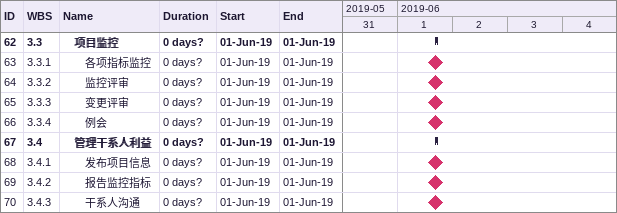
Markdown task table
| ID | WBS | Task | Duration | Start | Finish |
|---|---|---|---|---|---|
| 62 | 3.3 | **项目监控** | 0d? | 2019-06-01 | 2019-06-01 |
| 63 | 3.3.1 | 各项指标监控 | 0d? | 2019-06-01 | 2019-06-01 |
| 64 | 3.3.2 | 监控评审 | 0d? | 2019-06-01 | 2019-06-01 |
| 65 | 3.3.3 | 变更评审 | 0d? | 2019-06-01 | 2019-06-01 |
| 66 | 3.3.4 | 例会 | 0d? | 2019-06-01 | 2019-06-01 |
| 67 | 3.4 | **管理干系人利益** | 0d? | 2019-06-01 | 2019-06-01 |
| 68 | 3.4.1 | 发布项目信息 | 0d? | 2019-06-01 | 2019-06-01 |
| 69 | 3.4.2 | 报告监控指标 | 0d? | 2019-06-01 | 2019-06-01 |
| 70 | 3.4.3 | 干系人沟通 | 0d? | 2019-06-01 | 2019-06-01 |
